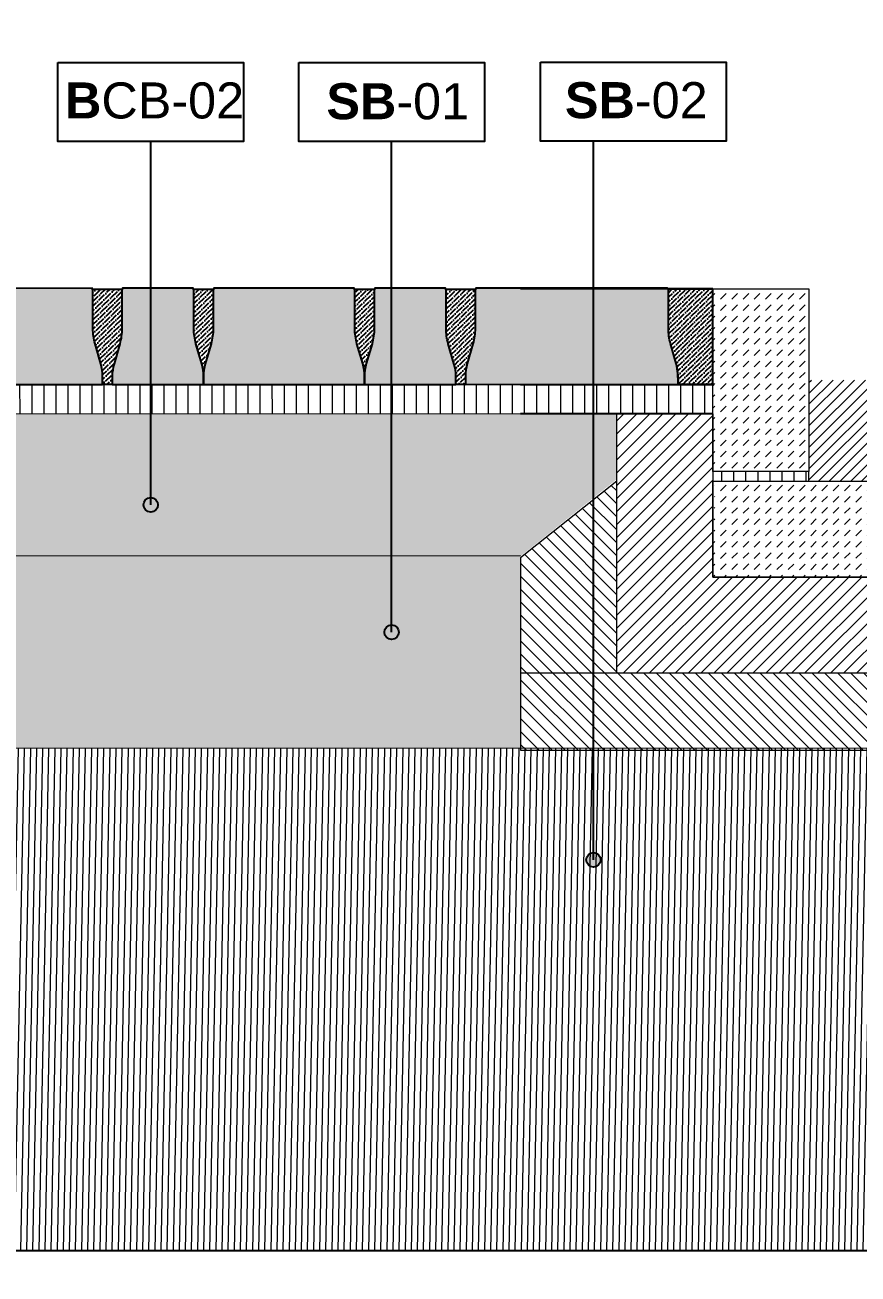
# Model space of a CAD drawing. Header units: metres. Extents: x -325 to 301, y -147 to 149.
# Drawn here: x 67.277 to 68.144, y 79.091 to 80.39 of the extents above; entities that cross this region are included whole.
import ezdxf

# ---------------------------------------------------------------- set-up
doc = ezdxf.new("R2010")
doc.units = ezdxf.units.M
doc.linetypes.add('HIDDEN', pattern=[0.375, 0.25, -0.125])
for name, color, linetype, plot in [('-aux', 50, 'Continuous', False), ('-AUX-QAD', 5, 'Continuous', False), ('02-L-AUX', 2, 'Continuous', False)]:
    doc.layers.add(name, color=color, linetype=linetype, plot=plot)
doc.layers.add('0-TX-1_25', color=7, linetype='Continuous', true_color=0x3f4f7f)
doc.layers.add('EIT_3 TR sorra', color=7, linetype='Continuous', true_color=0xd8ceb0)
for name, color, linetype in [('02-L-Waterfeatures 02', 152, 'Continuous'), ('1-L- kodolé', 7, 'Continuous'), ('A-KEYPLAN_HATCH', 7, 'Continuous'), ('A_TEXT_2', 7, 'Continuous')]:
    doc.layers.add(name, color=color, linetype=linetype)
for name, color, linetype, lineweight, true_color in [('03-TR-Paviment_05_Open Joint Precast Pavements', 7, 'Continuous', 5, 0xb3b3b3), ('03-TR-Paviment_08_Natural Stone Bleachers', 7, 'Continuous', 5, 0xafad9d), ('3-TR sorra granitica', 7, 'Continuous', 0, 0xf2dac9), ('3-TR tot_u', 7, 'Continuous', 5, 0x787878)]:
    doc.layers.add(name, color=color, linetype=linetype, lineweight=lineweight, true_color=true_color)
for name, color, linetype, lineweight in [('1-CM', 7, 'Continuous', 0), ('3-TR Formigó', 252, 'Continuous', 0), ('3-TR Seleccionat', 44, 'Continuous', 0), ('3-TR Tot-u', 37, 'Continuous', 0)]:
    doc.layers.add(name, color=color, linetype=linetype, lineweight=lineweight)
doc.styles.get("Standard").update_dxf_attribs({"font": 'arial.ttf'})
pattern_1 = [(44.44704254352422, (38.21326834781413, 9.792104224077281), (0.001874050511207277, 0.006619192748027979), [0.008532812500000075, -0.001706562500000015, 0, -0.001706562500000015])]
pattern_2 = [(45, (-73.57863360661477, -79.45729303602415), (0, 0.01172304347040739), [0.00828944353406974, -0.00828944353406974])]

# ---------------------------------------------------------------- blocks, each defined once
blk = doc.blocks.new('hatch keyplan 2')
at = {"layer": 'A-KEYPLAN_HATCH'}
blk.add_lwpolyline([(0, 0.005476596624248486), (0.012874798693294, 0.005476596623793739), (0.012874798693294, -2.273736754432321e-13), (0, 0)], close=True, dxfattribs=at)
blk = doc.blocks.new('hatch keyplan')
at = {"layer": 'A-KEYPLAN_HATCH'}
blk.add_blockref('hatch keyplan 2', (1.430579833341536, 0.8521467901477053), dxfattribs=at)
blk = doc.blocks.new('SB-01')
at = {"layer": 'A-KEYPLAN_HATCH'}
blk.add_blockref('hatch keyplan', (-1.430579833341536, -0.8521467901477053), dxfattribs=at)
at = {"layer": 'A_TEXT_2', "insert": (-0.0007977307988561444, 0.004032374434375541), "char_height": 0.0025, "attachment_point": 1}
blk.add_mtext_dynamic_manual_height_columns('\\pi0.00271;{\\fArial|b1|i0|c0|p34;SB}-01', width=0.01456192034901793, gutter_width=0.015, heights=[0], dxfattribs=at)
blk = doc.blocks.new('B-CB02')
at = {"layer": 'A-KEYPLAN_HATCH'}
blk.add_blockref('hatch keyplan', (-1.430579833341536, -0.8521467901477053), dxfattribs=at)
at = {"layer": 'A_TEXT_2', "insert": (-0.0007977308478888112, 0.004087061300781514), "char_height": 0.0025, "attachment_point": 1}
blk.add_mtext_dynamic_manual_height_columns('\\pi0.00129;{\\fArial|b1|i0|c0|p34;B}CB-02', width=0.01456192034901793, gutter_width=0.015, heights=[0], dxfattribs=at)
blk = doc.blocks.new('SB-02')
at = {"layer": 'A-KEYPLAN_HATCH'}
blk.add_blockref('hatch keyplan', (-1.430579833341138, -0.8521467901475916), dxfattribs=at)
at = {"layer": 'A_TEXT_2', "insert": (-0.0007977306930945227, 0.004083503112326525), "char_height": 0.0025, "attachment_point": 1}
blk.add_mtext_dynamic_manual_height_columns('\\pi0.00249;{\\fArial|b1|i0|c0|p34;SB}-02', width=0.01456192034901793, gutter_width=0.015, heights=[0], dxfattribs=at)
blk = doc.blocks.new('POINT')
at = {"layer": '0-TX-1_25'}
h = blk.add_hatch(dxfattribs=at)
h.set_pattern_fill('ANGLE', color=256)
h.set_pattern_definition([(0, (-83.74681484067048, -12.72584030761209), (0, 6.985), [5.08, -1.905]), (90, (-83.74681484067048, -12.72584030761209), (-6.985, 4.277078946022131e-16), [5.08, -1.905])])
edge = h.paths.add_edge_path()
edge.add_arc((0, 0), 0.0075, 0, 360)
h = blk.add_hatch(color=256, dxfattribs=at)
h.dxf.hatch_style = 1
edge = h.paths.add_edge_path()
edge.add_arc((0, 0), 0.0075, 0, 360)
blk.add_circle((0, 0), 0.0075, dxfattribs=at)
blk = doc.blocks.new('Channel 40cm In Situ + NatStone')
at = {"layer": '02-L-Waterfeatures 02', "lineweight": 9, "transparency": 33554687}
h = blk.add_hatch(dxfattribs=at)
h.set_pattern_fill('ANSI31', color=256, scale=0.002499999999999999, angle=2.627825166700061e-09)
h.set_pattern_definition([(45.00000000262782, (-74.46839384800715, -31.50471234945122), (-0.005612660075925638, 0.005612660075410798), [])])
h.paths.add_polyline_path([(0.2999999999999972, 0.3849999999999945), (0.7000000000000028, 0.3849999999999945), (0.6999999999999744, 0.2799999999999905), (0.2999999999999829, 0.2799999999999905)])
at = {"layer": '03-TR-Paviment_08_Natural Stone Bleachers'}
h = blk.add_hatch(dxfattribs=at)
h.set_pattern_fill('DASH', color=256, scale=0.00261084835718732, angle=45, style=0, double=1)
h.set_pattern_definition(pattern_2)
h.paths.add_polyline_path([(0.1999999999999886, 0.4799999999999933), (0.1999999999999886, 0.2899999999999956), (0.2999999999999829, 0.2899999999999956), (0.2999999999999829, 0.4799999999999933)])
h = blk.add_hatch(dxfattribs=at)
h.set_pattern_fill('DASH', color=256, scale=0.00261084835718732, angle=45, style=0, double=1)
h.set_pattern_definition(pattern_2)
h.paths.add_polyline_path([(0.6999999999999886, 0.4799999999999933), (0.6999999999999886, 0.2899999999999956), (0.799999999999983, 0.2899999999999956), (0.799999999999983, 0.4799999999999933)])
h = blk.add_hatch(dxfattribs=at)
h.set_pattern_fill('DASH', color=256, scale=0.00261084835718732, angle=45, style=0, double=1)
h.set_pattern_definition(pattern_2)
h.paths.add_polyline_path([(0.2021016175121702, 0.2799999999999905), (0.1999999999999886, 0.1799999999999962), (0.799999999999983, 0.180350329553054), (0.799999999999983, 0.2796496704469185)])
at = {"layer": '3-TR Formigó'}
h = blk.add_hatch(dxfattribs=at)
h.set_pattern_fill('ANSI31', color=256, scale=0.003, style=0)
h.set_pattern_definition([(45, (-1.72278030314429, -0.4671306817948562), (-0.006735192090801864, 0.006735192090801864), [])])
h.paths.add_polyline_path([(0.9005951657386646, 0.3498399860566259), (0.8004356631852261, 0.3501600139433698), (0.7995643368147398, 0.1799769889708394), (0.2003349191736561, 0.1799769889708394), (0.2003349762293283, 0.3500000212203567), (0.1003579746080447, 0.3499999787796533), (0.1003579302028186, 0.08000000000000185), (0.8994048342612899, 0.08000000000001606)])
h = blk.add_hatch(dxfattribs=at)
h.set_pattern_fill('ANSI31', color=256, scale=0.003, angle=270, style=0)
h.set_pattern_definition([(315, (-73.57863360661477, -79.45729303602415), (0.006735192090801866, 0.006735192090801864), [])])
h.paths.add_polyline_path([(0, 0), (0.9999999999999858, 0), (1, 0.2000000000000348), (0.8999999999999773, 0.2800000000000189), (0.8999999999999915, 0.07999999999998764), (0.1003579302028186, 0.08000000000000185), (0.09999999999999432, 0.2800000000000189), (-2.842170943040401e-14, 0.2000000000000348)])
at = {"layer": '3-TR sorra granitica'}
h = blk.add_hatch(dxfattribs=at)
h.set_pattern_fill('LINE', color=256, scale=0.09999999999999998, angle=54.36802460532453, style=0)
h.set_pattern_definition([(90.01449684407228, (24.09453329562962, 208.4547707985594), (-0.0124999995998879, -3.162720719002675e-06), [])])
h.paths.add_polyline_path([(0.2999999999999829, 0.2899999999999956), (0.1999999999999886, 0.2899999999999956), (0.1999999999999886, 0.2799999999999905), (0.2999999999999829, 0.2799999999999905)])
h = blk.add_hatch(dxfattribs=at)
h.set_pattern_fill('LINE', color=256, scale=0.09999999999999998, angle=54.36802460532453, style=0)
h.set_pattern_definition([(90.01449684407226, (24.59453329562962, 208.4547707985594), (-0.0124999995998879, -3.162720719002675e-06), [])])
h.paths.add_polyline_path([(0.799999999999983, 0.2899999999999956), (0.6999999999999886, 0.2899999999999956), (0.6999999999999886, 0.2799999999999905), (0.799999999999983, 0.2799999999999905)])
at = {"layer": '02-L-AUX'}
for points in [[(0.1999999999999886, 0.4799999999999933), (0, 0.4799999999998938)], [(0.799999999999983, 0.4799999999999933), (0.9999999999999716, 0.4799999999998938)], [(0.1999999999999886, 0.379999999999999), (0, 0.3799999999999706)], [(0.799999999999983, 0.379999999999999), (0.9999999999999716, 0.3799999999999706)], [(0.1999999999999886, 0.3499999999999979), (0, 0.3500000000000405)], [(0.799999999999983, 0.3499999999999979), (0.9999999999999716, 0.3500000000000405)]]:
    blk.add_lwpolyline(points, dxfattribs=at)
at = {"layer": '1-CM'}
for points in [[(0.1999999999999886, 0.2899999999999956), (0.1999999999999886, 0.4799999999999933), (0.2999999999999829, 0.4799999999999933), (0.2999999999999829, 0.2899999999999956)], [(0.6999999999999886, 0.2899999999999956), (0.6999999999999886, 0.4799999999999933), (0.799999999999983, 0.4799999999999933), (0.799999999999983, 0.2899999999999956)], [(0.8999999999999915, 0.08000000000000185), (0.09999999999999432, 0.08000000000000185), (0.09999999999999432, 0.3499999999999979), (0.1999999999999886, 0.3499999999999979), (0.1999999999999886, 0.1799999999999962), (0.799999999999983, 0.1799999999999962), (0.799999999999983, 0.3499999999999979), (0.8999999999999773, 0.3499999999999979)], [(0.2999999999999829, 0.2899999999999956), (0.1999999999999886, 0.2899999999999956), (0.1999999999999886, 0.2799999999999905), (0.2999999999999829, 0.2799999999999905)], [(0.6999999999999886, 0.2899999999999956), (0.799999999999983, 0.2899999999999956), (0.799999999999983, 0.2799999999999905), (0.6999999999999886, 0.2799999999999905)], [(0.1999999999999886, 0.2799999999999905), (0.799999999999983, 0.2799999999999905), (0.799999999999983, 0.1799999999999962), (0.1999999999999886, 0.1799999999999962)]]:
    blk.add_lwpolyline(points, close=True, dxfattribs=at)
blk.add_lwpolyline([(0.09999999999999432, 0.2800000000000189), (-2.842170943040401e-14, 0.2000000000000348), (0, 0.08000000000000185), (0, 0), (0.8999999999999915, 0), (0.9999999999999858, 0), (0.9999999999999716, 0.07999999999998764), (1, 0.2000000000000348), (0.8999999999999773, 0.2800000000000189)], dxfattribs=at)
at = {"layer": '1-CM', "linetype": 'HIDDEN', "ltscale": 0.05}
for points in [[(0.1003579302028186, 0.08000000000000185), (0.0003579302028242637, 0.08000000000000185)], [(0.8999999999999773, 0.07999999999998764), (0.9999999999999716, 0.07999999999998764)]]:
    blk.add_lwpolyline(points, dxfattribs=at)

msp = doc.modelspace()

# ---------------------------------------------------------------- hatches: boundary and pattern name
at = {"layer": '03-TR-Paviment_05_Open Joint Precast Pavements'}
h = msp.add_hatch(color=256, dxfattribs=at)
h.dxf.hatch_style = 1
edge = h.paths.add_edge_path()
edge.add_line((67.35775209580335, 80.01634087322162), (67.35775002306117, 80.02453665178017))
edge.add_arc((67.30933246653919, 80.02452440123028), 0.0484175580717994, 0.01449690650776215, 16.01351603289587)
edge.add_line((67.35587126099145, 80.03788106775175), (67.34991937327996, 80.0586192975894))
edge.add_arc((67.40484656482474, 80.07438344069864), 0.05714459361098313, 180.0144976407693, 196.0135167670525, ccw=False)
edge.add_line((67.34770197304309, 80.07436898131283), (67.34769156763895, 80.11549425425979))
edge.add_line((67.34769156763895, 80.11549425425979), (67.34689436252552, 80.11549405255313))
edge.add_line((67.34689436252552, 80.11549405255313), (67.34689414895978, 80.11633812833628))
edge.add_line((67.34689414895978, 80.11633812833628), (67.14732270603798, 80.11628763424663))
edge.add_line((67.14732270603798, 80.11628763424663), (67.1473229196041, 80.1154435570665))
edge.add_line((67.1473229196041, 80.1154435570665), (67.14652571402407, 80.11544335908502))
edge.add_line((67.14652571402407, 80.11544335908502), (67.14653611989446, 80.07431808380987))
edge.add_arc((67.08939153046886, 80.07430362132193), 0.05714459125573003, -15.984518374578215, 0.01450075170441778, ccw=False)
edge.add_line((67.1443266912217, 80.05856728048795), (67.13838529899877, 80.03782603725416))
edge.add_arc((67.18493084145595, 80.02449292337563), 0.04841755310143721, 164.0154767828985, 180.0144959092875)
edge.add_line((67.1365132899041, 80.0244806736697), (67.13651536357749, 80.01628489557704))
edge.add_line((67.13651536357749, 80.01628489557704), (67.35775209580335, 80.01634087322162))
h = msp.add_hatch(color=256, dxfattribs=at)
h.dxf.hatch_style = 1
edge = h.paths.add_edge_path()
edge.add_line((67.46271517759185, 80.01636743162499), (67.46271310531547, 80.02456320971801))
edge.add_arc((67.41429554359053, 80.02455095820847), 0.04841756327499123, 0.01449804057935548, 16.01351716696703)
edge.add_line((67.46083434277972, 80.03790762708647), (67.45488245460258, 80.05864585692397))
edge.add_arc((67.50980963998705, 80.0744099957868), 0.05714458651828371, 180.0144952522338, 196.0135143785157, ccw=False)
edge.add_line((67.4526650552975, 80.07439553878501), (67.45265464942767, 80.11552081173184))
edge.add_line((67.45265464942767, 80.11552081173184), (67.45185744431402, 80.11552061095648))
edge.add_line((67.45185744431402, 80.11552061095648), (67.45185723167958, 80.11636468673989))
edge.add_line((67.45185723167958, 80.11636468673989), (67.37855943911737, 80.11634614159843))
edge.add_line((67.37855943911737, 80.11634614159843), (67.37855965268369, 80.11550206348699))
edge.add_line((67.37855965268369, 80.11550206348699), (67.37776244663776, 80.11550186643669))
edge.add_line((67.37776244663776, 80.11550186643669), (67.37777285297406, 80.07437659023034))
edge.add_arc((67.3206282666286, 80.07436212986569), 0.05714458817504688, -15.984520502701116, 0.014498623581914671, ccw=False)
edge.add_line((67.37556342383539, 80.05862578783962), (67.36962203161247, 80.03788454460586))
edge.add_arc((67.41616757241292, 80.02455143095978), 0.04841755144475226, 164.0154765074497, 180.0144956338388)
edge.add_line((67.3677500225177, 80.02453918148703), (67.36775209712239, 80.01634340339461))
edge.add_line((67.36775209712239, 80.01634340339461), (67.46271517759185, 80.01636743162499))
h = msp.add_hatch(color=256, dxfattribs=at)
h.dxf.hatch_style = 1
edge = h.paths.add_edge_path()
edge.add_line((67.63020633442657, 80.016409809314), (67.6302042602874, 80.02460558787222))
edge.add_arc((67.58178670257342, 80.02459334086844), 0.04841755926288743, 0.0144927098038582, 16.01351183619179)
edge.add_line((67.62832549914889, 80.03795000430969), (67.62237361143741, 80.05868823414734))
edge.add_arc((67.67730080155863, 80.07445237536666), 0.05714459172131751, 180.0144962131263, 196.0135153394093, ccw=False)
edge.add_line((67.6201562116663, 80.0744379174052), (67.6201458057965, 80.11556319035205))
edge.add_line((67.6201458057965, 80.11556319035205), (67.61934860068295, 80.11556298911106))
edge.add_line((67.61934860068295, 80.11556298911106), (67.61934838711721, 80.1164070648942))
edge.add_line((67.61934838711721, 80.1164070648942), (67.47352252051813, 80.11637016982904))
edge.add_line((67.47352252051813, 80.11637016982904), (67.47352273501592, 80.11552609125215))
edge.add_line((67.47352273501592, 80.11552609125215), (67.47272552943565, 80.11552589420198))
edge.add_line((67.47272552943565, 80.11552589420198), (67.47273593530628, 80.07440061799552))
edge.add_arc((67.41559134849436, 80.07438616094421), 0.05714458864066561, -15.984523824931216, 0.01449530135130317, ccw=False)
edge.add_line((67.47052650523631, 80.05864981560457), (67.46458511347915, 80.03790857190525))
edge.add_arc((67.51113065593637, 80.02457545802676), 0.04841755310148012, 164.0154767829655, 180.0144959093548)
edge.add_line((67.46271310438449, 80.02456320832077), (67.46271517759185, 80.01636743162499))
edge.add_line((67.46271517759185, 80.01636743162499), (67.63020633442657, 80.016409809314))
h = msp.add_hatch(color=256, dxfattribs=at)
h.dxf.hatch_style = 1
edge = h.paths.add_edge_path()
edge.add_line((67.72516941676079, 80.01643382916293), (67.72516734308718, 80.02462960818691))
edge.add_arc((67.67674978278671, 80.02461735478816), 0.0484175618510017, 0.01450027663030645, 16.01351940301869)
edge.add_line((67.72328858008589, 80.03797402508958), (67.7173366928402, 80.05871225446171))
edge.add_arc((67.77226387988128, 80.0744763935578), 0.05714458817496195, 180.0144950188371, 196.0135141451203, ccw=False)
edge.add_line((67.715119293535, 80.07446193678838), (67.71510888766494, 80.11558721066653))
edge.add_line((67.71510888766494, 80.11558721066653), (67.71431168255116, 80.11558701035688))
edge.add_line((67.71431168255116, 80.11558701035688), (67.71431146945132, 80.1164310852088))
edge.add_line((67.71431146945132, 80.1164310852088), (67.64101367735475, 80.11641254006747))
edge.add_line((67.64101367735475, 80.11641254006747), (67.64101389092085, 80.11556846288734))
edge.add_line((67.64101389092085, 80.11556846288734), (67.64021668534103, 80.11556826397454))
edge.add_line((67.64021668534103, 80.11556826397454), (67.6402270902799, 80.07444298963047))
edge.add_arc((67.58308249896427, 80.07442852856612), 0.05714459314539205, -15.984519802410375, 0.014499323871916658, ccw=False)
edge.add_line((67.63801766114156, 80.05869218584276), (67.63207626891854, 80.03795094307466))
edge.add_arc((67.67862181515429, 80.02461783204498), 0.04841755594941401, 164.0154812551288, 180.0145003815175)
edge.add_line((67.63020426075543, 80.02460557855909), (67.63020633442856, 80.01640980139776))
edge.add_line((67.63020633442856, 80.01640980139776), (67.72516941676079, 80.01643382916293))
h = msp.add_hatch(color=256, dxfattribs=at)
h.dxf.hatch_style = 1
edge = h.paths.add_edge_path()
edge.add_line((67.95640614798009, 80.01649232626971), (67.95640407570359, 80.02468810482839))
edge.add_arc((67.90798651918159, 80.02467585427847), 0.04841755807180651, 0.01449690654139336, 16.01351603293052)
edge.add_line((67.95452531363385, 80.03803252079997), (67.94857342545671, 80.05877075063749))
edge.add_arc((68.00350061581133, 80.07453489020003), 0.05714459148861199, 180.0144945518584, 196.0135136781414, ccw=False)
edge.add_line((67.94635602615129, 80.07452043389551), (67.94634562074714, 80.11564570684244))
edge.add_line((67.94634562074714, 80.11564570684244), (67.94554841516792, 80.11564550560135))
edge.add_line((67.94554841516792, 80.11564550560135), (67.94554820160182, 80.11648958278148))
edge.add_line((67.94554820160182, 80.11648958278148), (67.74597675868017, 80.11643908822616))
edge.add_line((67.74597675868017, 80.11643908822616), (67.74597697271217, 80.11559501011483))
edge.add_line((67.74597697271217, 80.11559501011483), (67.74517976759793, 80.1155948116678))
edge.add_line((67.74517976759793, 80.1155948116678), (67.7451901720712, 80.07446953685798))
edge.add_arc((67.68804558430227, 80.0744550746033), 0.05714458959900513, -15.984518608046812, 0.01450051823638887, ccw=False)
edge.add_line((67.74298074339832, 80.0587187340017), (67.73703935070974, 80.03797749076782))
edge.add_arc((67.78358489197498, 80.02464438043548), 0.04841755097905853, 164.0154804286811, 180.014499555071)
edge.add_line((67.7351673425463, 80.02463212764923), (67.73516941575399, 80.01643634955646))
edge.add_line((67.73516941575399, 80.01643634955646), (67.95640614798009, 80.01649232626971))
at = {"layer": '3-TR Seleccionat'}
h = msp.add_hatch(dxfattribs=at)
h.set_pattern_fill('ANSI31', color=256, scale=0.002, angle=223.8682194563586, style=0)
h.set_pattern_definition([(268.8682194563586, (428204.3324220647, -659342.0485107687), (-0.006348761178338337, 0.0001254252782496586), [])])
h.paths.add_polyline_path([(66.77103777576338, 79.63742942411915), (66.77103777576338, 79.11534834763397), (69.65187497010204, 79.11534834763397), (69.65187497010204, 79.6379909167658), (68.56407837391794, 79.6379909167658), (68.0439838858315, 79.6379909167658)])
at = {"layer": '3-TR sorra granitica'}
h = msp.add_hatch(dxfattribs=at)
h.set_pattern_fill('LINE', color=256, scale=0.09999999999999998, angle=54.36802460532453, style=0)
h.set_pattern_definition([(90.01449684407238, (92.13163762425351, 288.1782643240952), (-0.0124999995998879, -3.162720719002675e-06), [])])
h.paths.add_polyline_path([(68.06481639218954, 80.0162584503756), (68.06423891944307, 79.98702800651685), (68.06444113344368, 79.98702847060821), (68.06442097206077, 80.0162579862842)])
h.paths.add_polyline_path([(67.99258787121167, 79.98586879228397), (67.99258787121167, 80.01625810189476), (66.76908144138038, 80.01632285647317), (66.76849411412255, 79.98659359818063)])
at = {"layer": '3-TR Tot-u'}
h = msp.add_hatch(dxfattribs=at)
h.set_pattern_fill('EARTH', color=256, scale=0.005, angle=-84.07414778341365)
h.set_pattern_definition([(275.9258522165863, (4.244788144143186, 0.250561291882903), (0.03485825126725671, -0.02830242601949161), [0.03175, -0.03175]), (275.9258522165863, (4.256630771134452, 0.251790509116859), (0.03485825126725671, -0.02830242601949161), [0.03175, -0.03175]), (275.9258522165863, (4.268473398125717, 0.2530197263508149), (0.03485825126725671, -0.02830242601949161), [0.03175, -0.03175]), (5.925852216586344, (4.272830679534124, 0.2494819230983785), (0.02830242601949161, 0.03485825126725671), [0.03174999999999999, -0.03174999999999999]), (5.925852216586344, (4.27405989676808, 0.2376392961071132), (0.02830242601949161, 0.03485825126725671), [0.03174999999999999, -0.03174999999999999]), (5.925852216586344, (4.275289114002035, 0.2257966691158478), (0.02830242601949161, 0.03485825126725671), [0.03174999999999999, -0.03174999999999999])])
h.paths.add_polyline_path([(67.79242777626067, 79.8379909167658), (66.77103777576338, 79.83742942411915), (66.77103777576338, 79.63742942411915), (69.65140406733158, 79.6379909167658), (69.65145444448471, 79.83710018296216), (68.79259399909401, 79.83645472179869), (68.79259399909398, 79.71778313822414), (68.792593999094, 79.63778313822415), (67.79259399909401, 79.6378466766349), (67.79295192929683, 79.71778313822415)])
at = {"layer": '3-TR tot_u'}
h = msp.add_hatch(dxfattribs=at)
h.set_pattern_fill('AR-CONC', color=256, scale=0.0002499999999999997, angle=92.9928143935928)
h.set_pattern_definition([(142.9928143935928, (4.244788144143186, 0.250561291882903), (0.00160133854976033, 0.04569209416202706), [0.004762499999999995, -0.05238749999999995]), (87.99281439359284, (4.244788144143186, 0.250561291882903), (-0.04723904418761809, -0.01129264178091974), [0.003809999999999996, -0.04191014604249996]), (193.4442590935928, (4.244921588752823, 0.2543689541782528), (-0.04563770368725484, 0.03439945236275431), [0.004047502199999995, -0.04452256114999994]), (139.1770143935928, (4.232105465794041, 0.2498982157996776), (0.00695793884922797, 0.0682260934048176), [0.007143749999999992, -0.07858124999999991]), (189.6283720035927, (4.232685287470888, 0.2555837182149712), (-0.06487092434638955, 0.05604051034146583), [0.006071255784999993, -0.06678390203999993]), (84.17696556359282, (4.232105465794041, 0.2498982157996776), (-0.06487092434352237, 0.05604051034498883), [0.005714991767499994, -0.06286493297999993]), (113.9928143935928, (4.234944597339715, 0.2564053239950561), (0.02355245547627941, 0.03918673552424966), [0.004762499999999994, -0.05238749999999994]), (58.99281439359278, (4.234944597339715, 0.2564053239950561), (-0.04679086962607495, 0.01302528763197387), [0.003809999999999996, -0.04190999999999995]), (164.4442593935928, (4.236907301975565, 0.259670885287972), (-0.02323841438272714, 0.05221202305941412), [0.004047502199999996, -0.04452248439999995]), (130.4928143935928, (4.244788144143186, 0.250561291882903), (-0.02115024290892982, -0.0003325720948346777), [0, -0.04140199999999996, 0, -0.04254499999999996, 0, -0.04206874999999995]), (100.4928143935928, (4.244788144143186, 0.250561291882903), (-0.02588315998721204, 0.01537450676871891), [0, -0.02425699999999997, 0, -0.04044949999999996, 0, -0.01603374999999999]), (60.4928143935928, (4.245527473975982, 0.2364201055236071), (-0.0003395878614522781, 0.03392619092123889), [0, -0.01587499999999998, 0, -0.04952999999999995, 0, -0.06572249999999992]), (50.49281439359279, (4.245859012017595, 0.2300787663490349), (-0.008281435526141462, 0.03664990282591291), [0, -0.02063749999999997, 0, -0.03289299999999995, 0, -0.04667249999999994])])
h.paths.add_polyline_path([(67.892593999094, 79.98778313822415), (67.892593999094, 79.98597212486268), (67.892593999094, 79.9529871655871)])
h.paths.add_polyline_path([(67.892593999094, 79.91778313822417), (67.892593999094, 79.9862194138422), (66.78692702532514, 79.98619666358816), (66.77103777576338, 79.98619205561157), (66.77103777576338, 79.83742942411915), (67.79259399909398, 79.83778313822418)])
at = {"layer": 'EIT_3 TR sorra'}
h = msp.add_hatch(dxfattribs=at)
h.set_pattern_fill('ANSI36', color=256, scale=0.00107500000000001, angle=-0.5529574564757708, style=0, double=1)
h.set_pattern_definition(pattern_1)
edge = h.paths.add_edge_path()
edge.add_line((67.36775209707612, 80.0163399053469), (67.35775209948237, 80.01633737517486))
edge.add_line((67.35775209948237, 80.01633737517486), (67.35775002441204, 80.02453315326714))
edge.add_arc((67.30933247166763, 80.0245209055659), 0.04841755429349971, 0.0144935366534883, 16.01351266276665)
edge.add_line((67.35587126327384, 80.03787756830766), (67.34991937602697, 80.05861580233636))
edge.add_arc((67.40484656141162, 80.07437994119921), 0.05714458651846229, 180.0144952522765, 196.0135143784939, ccw=False)
edge.add_line((67.3477019767219, 80.07436548419739), (67.3476915704328, 80.11549425472616))
edge.add_line((67.3476915704328, 80.11549425472616), (67.37776244850149, 80.1155018622462))
edge.add_line((67.37776244850149, 80.1155018622462), (67.37777285339347, 80.07437309218275))
edge.add_arc((67.32062826373472, 80.07435863135156), 0.05714459148845403, -15.984520035793025, 0.01449909051797249, ccw=False)
edge.add_line((67.37556342425503, 80.05862228886072), (67.3696220324974, 80.03788104702404))
edge.add_arc((67.41616756832782, 80.02454793407519), 0.04841754647488581, 164.0154756810272, 180.0144948072401)
edge.add_line((67.3677500234023, 80.02453568530221), (67.36775209707612, 80.0163399053469))
edge.add_line((67.36775209707612, 80.0163399053469), (67.35775209948237, 80.01633737517486))
h = msp.add_hatch(dxfattribs=at)
h.set_pattern_fill('ANSI36', color=256, scale=0.00107500000000001, angle=-0.5529574564757708, style=0, double=1)
h.set_pattern_definition(pattern_1)
edge = h.paths.add_edge_path()
edge.add_line((67.46271518173654, 80.01636393357835), (67.46271310620054, 80.02455971167052))
edge.add_arc((67.41429555133453, 80.024547460888), 0.04841755641586741, 0.01449718229244484, 16.01351630840481)
edge.add_line((67.4608343441309, 80.03790412717645), (67.45488245781547, 80.05864236073974))
edge.add_arc((67.5098096453233, 80.07440649652237), 0.05714458770954138, 180.0144916964865, 196.0135108227056, ccw=False)
edge.add_line((67.4526650594416, 80.07439204306665), (67.45265465315285, 80.11552081219844))
edge.add_line((67.45265465315285, 80.11552081219844), (67.4727255308338, 80.11552588954574))
edge.add_line((67.4727255308338, 80.11552588954574), (67.47273593619134, 80.07439711994803))
edge.add_arc((67.41559134937958, 80.07438266289671), 0.05714458864051641, -15.984523824944972, 0.01449530136562771, ccw=False)
edge.add_line((67.47052650612137, 80.05864631755709), (67.46458511482929, 80.0379050761862))
edge.add_arc((67.51113065350856, 80.02457195945871), 0.04841755025414777, 164.0154723107605, 180.0144914369727)
edge.add_line((67.46271310480306, 80.02455971353281), (67.46271518033991, 80.01636393218098))
h = msp.add_hatch(dxfattribs=at)
h.set_pattern_fill('ANSI36', color=256, scale=0.00107500000000001, angle=-0.5529574564757708, style=0, double=1)
h.set_pattern_definition(pattern_1)
edge = h.paths.add_edge_path()
edge.add_line((67.63020633670826, 80.01640631266386), (67.630204263035, 80.02460209029086))
edge.add_arc((67.58178670840134, 80.0245898411653), 0.04841755618310783, 0.01449522157214543, 16.01351434768516)
edge.add_line((67.62832550143105, 80.03794650579692), (67.62237361511573, 80.05868473889453))
edge.add_arc((67.67730080500405, 80.07444888177056), 0.05714459195448158, 180.0144978742515, 196.0135170004711, ccw=False)
edge.add_line((67.62015621487897, 80.07443442215231), (67.62014580952163, 80.11556319105149))
edge.add_line((67.62014580952163, 80.11556319105149), (67.64021668766836, 80.11556826793324))
edge.add_line((67.64021668766836, 80.11556826793324), (67.6402270930257, 80.07443949903404))
edge.add_arc((67.58308250147701, 80.07442503962623), 0.05714459337803799, -15.984521463425608, 0.014497662884991769, ccw=False)
edge.add_line((67.63801766342175, 80.05868869524623), (67.63207627119847, 80.03794745340943))
edge.add_arc((67.67862180348277, 80.02461433926848), 0.04841754339415512, 164.0154731693031, 180.0144922955159)
edge.add_line((67.63020426163745, 80.0246020926188), (67.63020633577716, 80.01640631173231))
h = msp.add_hatch(dxfattribs=at)
h.set_pattern_fill('ANSI36', color=256, scale=0.00107500000000001, angle=-0.5529574564757708, style=0, double=1)
h.set_pattern_definition(pattern_1)
edge = h.paths.add_edge_path()
edge.add_line((67.73516941709954, 80.01643287199818), (67.72516941904024, 80.01643034136036))
edge.add_line((67.72516941904024, 80.01643034136036), (67.72516734490098, 80.02462612038423))
edge.add_arc((67.6767497935811, 80.0246138707938), 0.04841755286945317, 0.01449577267110529, 16.01351489878401)
edge.add_line((67.72328858329726, 80.03797053495894), (67.71733669744759, 80.05870876805669))
edge.add_arc((67.77226388094223, 80.07447290834295), 0.05714458509446901, 180.0144971468415, 196.0135162730595, ccw=False)
edge.add_line((67.71511929767698, 80.07445844945192), (67.71510889139006, 80.11558721136596))
edge.add_line((67.71510889139006, 80.11558721136596), (67.74517976852754, 80.11559481842012))
edge.add_line((67.74517976852754, 80.11559481842012), (67.74519017388289, 80.07446605743718))
edge.add_arc((67.68804558399086, 80.07445159826266), 0.05714459172131309, -15.984521696908018, 0.014497429402808848, ccw=False)
edge.add_line((67.74298074427881, 80.05871525411501), (67.73703935158962, 80.03797401320944))
edge.add_arc((67.78358489119856, 80.02464090310939), 0.04841754932281962, 164.0154801531912, 180.0144992794035)
edge.add_line((67.73516734342606, 80.02462865055651), (67.73516941709954, 80.01643287199818))
edge.add_line((67.73516941709954, 80.01643287199818), (67.72516941904024, 80.01643034136036))
h = msp.add_hatch(dxfattribs=at)
h.set_pattern_fill('ANSI36', color=256, scale=0.00107500000000001, angle=-0.5529574564757708, style=0, double=1)
h.set_pattern_definition([(44.44704254352422, (38.72965365412554, 9.792253142063867), (0.001874050511207277, 0.006619192748027979), [0.008532812500000073, -0.001706562500000015, 0, -0.001706562500000015])])
edge = h.paths.add_edge_path()
edge.add_line((67.95640614937672, 80.01649232766708), (67.99215222378797, 80.0162579862842))
edge.add_line((67.99215222378797, 80.0162579862842), (67.95640614798009, 80.01649232626971))
edge.add_arc((67.85634653063664, 80.01895185259698), 0.1000898411062364, 358.5919183932816, 371.0018372659161)
edge.add_line((67.95459682699867, 80.03805304516304), (67.94857342545178, 80.05877075065469))
edge.add_arc((68.0035006171541, 80.07453489048582), 0.0571445928581074, 180.0162475554443, 196.0135135642375, ccw=False)
edge.add_line((67.9463560265936, 80.0745186858031), (67.94634562030485, 80.11564745493489))
edge.add_line((67.94634562030485, 80.11564745493489), (67.98911083714522, 80.11567480753232))
edge.add_line((67.98911083714522, 80.11567480753232), (67.99217501860626, 80.11561427197245))
edge.add_line((67.99217501860626, 80.11561427197245), (67.9921521539896, 80.05865292884396))
edge.add_line((67.9921521539896, 80.05865292884396), (67.9921521539896, 80.03285685426447))
edge.add_line((67.9921521539896, 80.03285685426447), (67.9921522223905, 80.01625798814649))
edge.add_line((67.9921522223905, 80.01625798814649), (67.95640614798009, 80.01649232626971))

# ---------------------------------------------------------------- linework, layer by layer
at = {"layer": '-aux'}
for points in [[(67.36775209707612, 80.0163399053469), (67.35775209948237, 80.01633737517486), (67.35775002441204, 80.02453315326714, 0.06992251114754273), (67.35587126327384, 80.03787756830766), (67.34991937602697, 80.05861580233636, -0.06992251114800961), (67.3477019767219, 80.07436548419739), (67.3476915704328, 80.11549425472616), (67.37776244850149, 80.1155018622462), (67.37777285339347, 80.07437309218275, -0.0699225111484148), (67.37556342425503, 80.05862228886072), (67.3696220324974, 80.03788104702404, 0.06992251114798485), (67.3677500234023, 80.02453568530221), (67.36775209707612, 80.0163399053469), (67.35775209948237, 80.01633737517486)], [(67.46271518033991, 80.01636393218098), (67.46271518173654, 80.01636393357835), (67.46271310620054, 80.02455971167052, 0.06992251114754273), (67.4608343441309, 80.03790412717645), (67.45488245781547, 80.05864236073974, -0.06992251114800961), (67.4526650594416, 80.07439204306665), (67.45265465315285, 80.11552081219844), (67.4727255308338, 80.11552588954574), (67.47273593619134, 80.07439711994803, -0.0699225111484148), (67.47052650612137, 80.05864631755709), (67.46458511482929, 80.0379050761862, 0.06992251114798485), (67.46271310480306, 80.02455971353281), (67.46271518033991, 80.01636393218098), (67.46271518173654, 80.01636393357835)], [(67.63020633577716, 80.01640631173231), (67.63020633670826, 80.01640631266386), (67.630204263035, 80.02460209029086, 0.06992251114754273), (67.62832550143105, 80.03794650579692), (67.62237361511573, 80.05868473889453, -0.06992251114800961), (67.62015621487897, 80.07443442215231), (67.62014580952163, 80.11556319105149), (67.64021668766836, 80.11556826793324), (67.6402270930257, 80.07443949903404, -0.0699225111484148), (67.63801766342175, 80.05868869524623), (67.63207627119847, 80.03794745340943, 0.06992251114798485), (67.63020426163745, 80.0246020926188), (67.63020633577716, 80.01640631173231), (67.63020633670826, 80.01640631266386)], [(67.73516941709954, 80.01643287199818), (67.72516941904024, 80.01643034136036), (67.72516734490098, 80.02462612038423, 0.06992251114754273), (67.72328858329726, 80.03797053495894), (67.71733669744759, 80.05870876805669, -0.06992251114800961), (67.71511929767698, 80.07445844945192), (67.71510889139006, 80.11558721136596), (67.74517976852754, 80.11559481842012), (67.74519017388289, 80.07446605743718, -0.0699225111484148), (67.74298074427881, 80.05871525411501), (67.73703935158962, 80.03797401320944, 0.06992251114798485), (67.73516734342606, 80.02462865055651), (67.73516941709954, 80.01643287199818), (67.72516941904024, 80.01643034136036)], [(67.95640614798009, 80.01649232626971), (67.95640614937672, 80.01649232766708), (67.99215222378797, 80.0162579862842), (67.95640614798009, 80.01649232626971, 0.05420147037735853), (67.95459682699867, 80.03805304516304), (67.94857342545178, 80.05877075065469, -0.06991482433511588), (67.9463560265936, 80.0745186858031), (67.94634562030485, 80.11564745493489), (67.98911083714522, 80.11567480753232), (67.99217501860626, 80.11561427197245), (67.9921521539896, 80.05865292884396), (67.9921521539896, 80.03285685426447), (67.9921522223905, 80.01625798814649), (67.95640614798009, 80.01649232626971), (67.95640614937672, 80.01649232766708)]]:
    msp.add_lwpolyline(points, format="xyb", dxfattribs=at)
at = {"layer": '-AUX-QAD'}
for radius in [1.820887697150468, 1.644287805263133]:
    msp.add_circle((68.13375237947446, 79.88457580875846), radius, dxfattribs=at)
at = {"layer": '0-TX-1_25'}
for points in [[(67.40781824067551, 79.89106813874368), (67.40781824067551, 80.26917599951022)], [(67.65841786952888, 79.75863010522421), (67.65841786952888, 80.26917599950983)], [(67.868371830402, 79.5218558848198), (67.86837183040203, 80.26917599951022)]]:
    msp.add_lwpolyline(points, dxfattribs=at)
at = {"layer": '02-L-AUX'}
msp.add_lwpolyline([(66.77103777576338, 79.11534834763397), (69.65127183217632, 79.11534834763397)], dxfattribs=at)
at = {"layer": '1-CM'}
for p, q in [((66.77103777576338, 79.9862194138422), (67.99258787121167, 79.98586879228397)), ((67.7924277762607, 79.8379909167658), (66.77103777576338, 79.83742942411915))]:
    msp.add_line(p, q, dxfattribs=at)
for points in [[(68.06485610720938, 80.11579752654012), (68.06485661948447, 80.11595756090408)], [(67.99258787121167, 79.98586879228397), (67.99259795190312, 79.98702847060822), (67.99257779052022, 80.01625798628422), (66.77103777576338, 80.0162969049973), (66.77103777576338, 80.02937256032784), (66.77103777576338, 80.02937256032784)], [(66.7869270388848, 79.98619662703972), (67.99258787121167, 79.98586879228397)], [(69.65140396443199, 79.63758421923252), (66.77103777576338, 79.6379909167658)]]:
    msp.add_lwpolyline(points, dxfattribs=at)
at = {"layer": '1-L- kodolé'}
for points in [[(67.35775209580335, 80.01634087322162), (67.35775002306117, 80.02453665178017, 0.06992251114875708), (67.35587126099145, 80.03788106775175), (67.34991937327996, 80.0586192975894, -0.0699225111482901), (67.34770197304309, 80.07436898131283), (67.34769156763895, 80.11549425425979), (67.34689436252552, 80.11549405255313), (67.34689414895978, 80.11633812833628), (67.14732270603798, 80.11628763424663), (67.1473229196041, 80.1154435570665), (67.14652571402407, 80.11544335908502), (67.14653611989446, 80.07431808380987, -0.0699225111482901), (67.1443266912217, 80.05856728048795), (67.13838529899877, 80.03782603725416, 0.06992251114875708), (67.1365132899041, 80.0244806736697), (67.13651536357749, 80.01628489557704)], [(67.46271517759185, 80.01636743162499), (67.46271310531547, 80.02456320971801, 0.06992251114875708), (67.46083434277972, 80.03790762708647), (67.45488245460258, 80.05864585692397, -0.0699225111482901), (67.4526650552975, 80.07439553878501), (67.45265464942767, 80.11552081173184), (67.45185744431402, 80.11552061095648), (67.45185723167958, 80.11636468673989), (67.37855943911737, 80.11634614159843), (67.37855965268369, 80.11550206348699), (67.37776244663776, 80.11550186643669), (67.37777285297406, 80.07437659023034, -0.0699225111482901), (67.37556342383539, 80.05862578783962), (67.36962203161247, 80.03788454460586, 0.06992251114875708), (67.3677500225177, 80.02453918148703), (67.36775209712239, 80.01634340339461)], [(67.63020633442657, 80.016409809314), (67.6302042602874, 80.02460558787222, 0.06992251114875708), (67.62832549914889, 80.03795000430969), (67.62237361143741, 80.05868823414734, -0.0699225111482901), (67.6201562116663, 80.0744379174052), (67.6201458057965, 80.11556319035205), (67.61934860068295, 80.11556298911106), (67.61934838711721, 80.1164070648942), (67.47352252051813, 80.11637016982904), (67.47352273501592, 80.11552609125215), (67.47272552943565, 80.11552589420198), (67.47273593530628, 80.07440061799552, -0.0699225111482901), (67.47052650523631, 80.05864981560457), (67.46458511347915, 80.03790857190525, 0.06992251114875708), (67.46271310438449, 80.02456320832077), (67.46271517759185, 80.01636743162499)], [(67.72516941676079, 80.01643382916293), (67.72516734308718, 80.02462960818691, 0.06992251114875708), (67.72328858008589, 80.03797402508958), (67.7173366928402, 80.05871225446171, -0.0699225111482901), (67.715119293535, 80.07446193678838), (67.71510888766494, 80.11558721066653), (67.71431168255116, 80.11558701035688), (67.71431146945132, 80.1164310852088), (67.64101367735475, 80.11641254006747), (67.64101389092085, 80.11556846288734), (67.64021668534103, 80.11556826397454), (67.6402270902799, 80.07444298963047, -0.0699225111482901), (67.63801766114156, 80.05869218584276), (67.63207626891854, 80.03795094307466, 0.06992251114875708), (67.63020426075543, 80.02460557855909), (67.63020633442856, 80.01640980139776)], [(67.95640614798009, 80.01649232626971), (67.95640407570359, 80.02468810482839, 0.06992251114875708), (67.95452531363385, 80.03803252079997), (67.94857342545671, 80.05877075063749, -0.0699225111482901), (67.94635602615129, 80.07452043389551), (67.94634562074714, 80.11564570684244), (67.94554841516792, 80.11564550560135), (67.94554820160182, 80.11648958278148), (67.74597675868017, 80.11643908822616), (67.74597697271217, 80.11559501011483), (67.74517976759793, 80.1155948116678), (67.7451901720712, 80.07446953685798, -0.0699225111482901), (67.74298074339832, 80.0587187340017), (67.73703935070974, 80.03797749076782, 0.06992251114875708), (67.7351673425463, 80.02463212764923), (67.73516941575399, 80.01643634955646)]]:
    msp.add_lwpolyline(points, format="xyb", close=True, dxfattribs=at)

# ---------------------------------------------------------------- block references
at = {"layer": '0-TX-1_25', "xscale": 15, "yscale": 15, "zscale": 15}
for name, p in [('B-CB02', (67.3112572504758, 80.26917599951237)), ('SB-01', (67.56185687932917, 80.26917599951364)), ('SB-02', (67.81331939065008, 80.26952650881104))]:
    msp.add_blockref(name, p, dxfattribs=at)
at = {"layer": '0-TX-1_25', "rotation": 358.8682194563586}
for p in [(67.40781824067551, 79.89106813874368), (67.65841786952888, 79.75863010522421), (67.868371830402, 79.5218558848198)]:
    msp.add_blockref('POINT', p, dxfattribs=at)
at = {"layer": '1-CM'}
msp.add_blockref('Channel 40cm In Situ + NatStone', (67.79258787121168, 79.63586879228397), dxfattribs=at)

doc.saveas('drawing.dxf')
